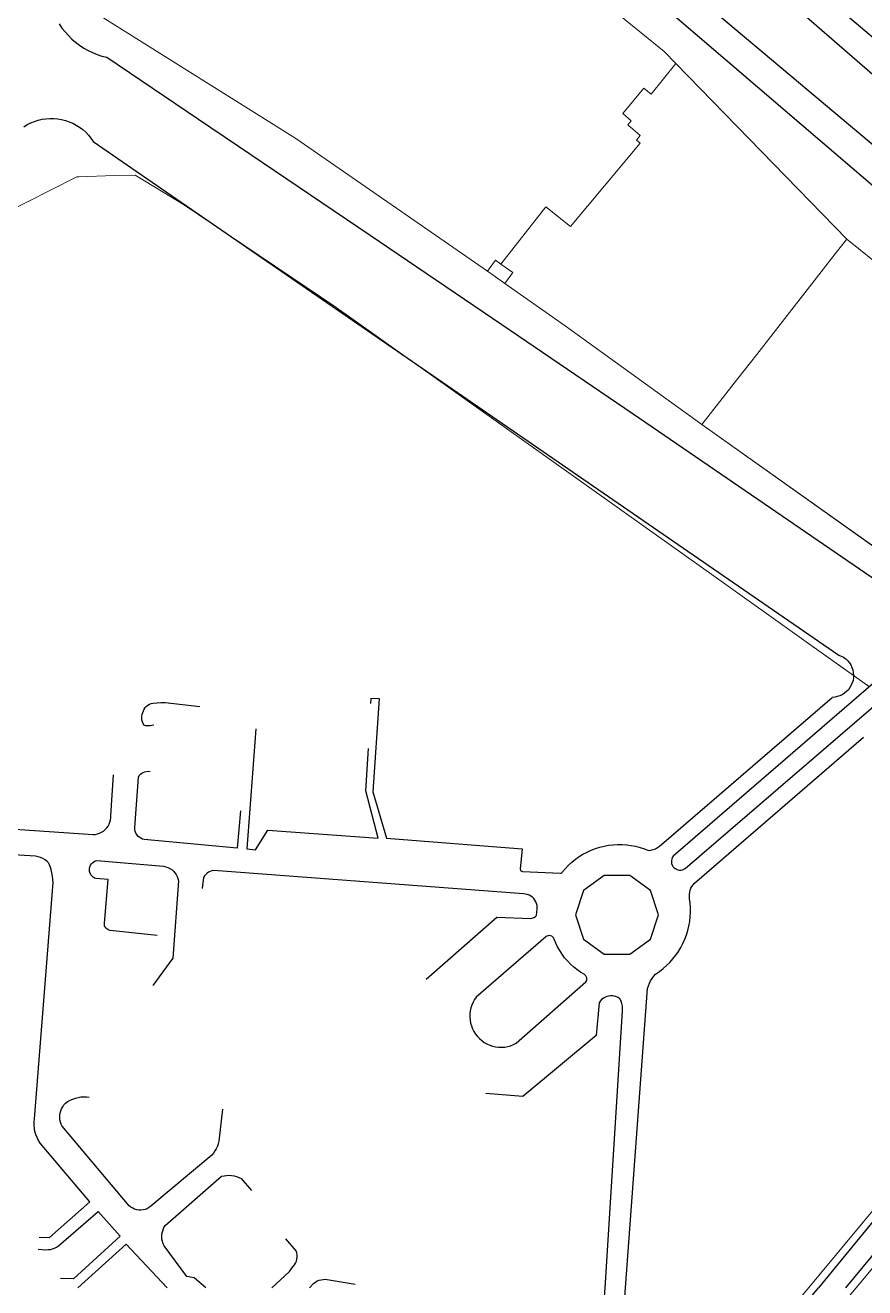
# Model space of a CAD drawing. Header units: inches. Extents: x -47590 to -46630, y -3759365 to -3758308.
# Drawn here: x -47471.5 to -47254.3, y -3758800.2 to -3758473.7 of the extents above; entities that cross this region are included whole.
import ezdxf

# ---------------------------------------------------------------- set-up
doc = ezdxf.new("R2010")
doc.units = ezdxf.units.IN
doc.header["$MEASUREMENT"] = 0
doc.layers.add('curb_lines', color=7, linetype='Continuous', lineweight=30, true_color=0x0b8700)
doc.layers.add('Land_Parcels_Zoning', color=7, linetype='Continuous', lineweight=9, true_color=0xffffff)

msp = doc.modelspace()

# ---------------------------------------------------------------- linework, layer by layer
at = {"layer": 'curb_lines'}
msp.add_line((-47186.61, -3758703.17), (-47266.32, -3758800.15), dxfattribs=at)
msp.add_line((-47186.61, -3758703.17), (-47266.32, -3758800.15), dxfattribs=at)
for points in [[(-47405.68, -3758327.19), (-47401.79, -3758332.88), (-47397.83, -3758338.52), (-47393.8, -3758344.12), (-47389.71, -3758349.67), (-47385.55, -3758355.17), (-47381.32, -3758360.61), (-47377.03, -3758366.01), (-47372.68, -3758371.35), (-47368.26, -3758376.64), (-47363.77, -3758381.88), (-47359.23, -3758387.07), (-47354.62, -3758392.19), (-47349.95, -3758397.27), (-47345.22, -3758402.28), (-47340.43, -3758407.24), (-47335.58, -3758412.14), (-47330.68, -3758416.98), (-47325.71, -3758421.77), (-47320.69, -3758426.49), (-47315.61, -3758431.15), (-47310.48, -3758435.75), (-47062.87, -3758650.72)], [(-47405.68, -3758327.19), (-47401.79, -3758332.88), (-47397.83, -3758338.52), (-47393.8, -3758344.12), (-47389.71, -3758349.67), (-47385.55, -3758355.17), (-47381.32, -3758360.61), (-47377.03, -3758366.01), (-47372.68, -3758371.35), (-47368.26, -3758376.64), (-47363.77, -3758381.88), (-47359.23, -3758387.07), (-47354.62, -3758392.19), (-47349.95, -3758397.27), (-47345.22, -3758402.28), (-47340.43, -3758407.24), (-47335.58, -3758412.14), (-47330.68, -3758416.98), (-47325.71, -3758421.77), (-47320.69, -3758426.49), (-47315.61, -3758431.15), (-47310.48, -3758435.75), (-47062.87, -3758650.72)], [(-47415.18, -3758346.45), (-47410.45, -3758353), (-47405.67, -3758359.5), (-47400.82, -3758365.96), (-47395.91, -3758372.38), (-47390.95, -3758378.75), (-47385.93, -3758385.07), (-47380.84, -3758391.34), (-47375.7, -3758397.57), (-47370.5, -3758403.75), (-47365.25, -3758409.88), (-47359.93, -3758415.96), (-47354.57, -3758421.99), (-47349.14, -3758427.97), (-47343.66, -3758433.91), (-47306.51, -3758468.73), (-47062.87, -3758677.07)], [(-47415.18, -3758346.45), (-47410.45, -3758353), (-47405.67, -3758359.5), (-47400.82, -3758365.96), (-47395.91, -3758372.38), (-47390.95, -3758378.75), (-47385.93, -3758385.07), (-47380.84, -3758391.34), (-47375.7, -3758397.57), (-47370.5, -3758403.75), (-47365.25, -3758409.88), (-47359.93, -3758415.96), (-47354.57, -3758421.99), (-47349.14, -3758427.97), (-47343.66, -3758433.91), (-47306.51, -3758468.73), (-47062.87, -3758677.07)], [(-47294.8, -3758440.68), (-47062.87, -3758637.15)], [(-47294.8, -3758440.68), (-47062.87, -3758637.15)], [(-47305.83, -3758459.45), (-47062.87, -3758663.53)], [(-47305.83, -3758459.45), (-47062.87, -3758663.53)], [(-47462.69, -3758473.38), (-47461.96, -3758474.44), (-47461.17, -3758475.45), (-47460.31, -3758476.4), (-47459.39, -3758477.3), (-47458.42, -3758478.14), (-47457.39, -3758478.91), (-47456.32, -3758479.61), (-47455.2, -3758480.25), (-47454.05, -3758480.81), (-47452.86, -3758481.29), (-47451.64, -3758481.7), (-47450.4, -3758482.02), (-47423.69, -3758500.01)], [(-47462.69, -3758473.38), (-47461.96, -3758474.44), (-47461.17, -3758475.45), (-47460.31, -3758476.4), (-47459.39, -3758477.3), (-47458.42, -3758478.14), (-47457.39, -3758478.91), (-47456.32, -3758479.61), (-47455.2, -3758480.25), (-47454.05, -3758480.81), (-47452.86, -3758481.29), (-47451.64, -3758481.7), (-47450.4, -3758482.02), (-47423.69, -3758500.01)], [(-47471.81, -3758499.95), (-47470.94, -3758499.42), (-47470.03, -3758498.96), (-47469.09, -3758498.57), (-47468.12, -3758498.26), (-47467.12, -3758498.03), (-47466.11, -3758497.88), (-47465.09, -3758497.81), (-47464.07, -3758497.82), (-47463.06, -3758497.91), (-47462.05, -3758498.08), (-47461.06, -3758498.34), (-47460.1, -3758498.67), (-47459.16, -3758499.07), (-47458.26, -3758499.55), (-47457.4, -3758500.1), (-47456.59, -3758500.72), (-47455.83, -3758501.4), (-47455.12, -3758502.14), (-47454.48, -3758502.93), (-47453.9, -3758503.77), (-47433.61, -3758517.74)], [(-47471.81, -3758499.95), (-47470.94, -3758499.42), (-47470.03, -3758498.96), (-47469.09, -3758498.57), (-47468.12, -3758498.26), (-47467.12, -3758498.03), (-47466.11, -3758497.88), (-47465.09, -3758497.81), (-47464.07, -3758497.82), (-47463.06, -3758497.91), (-47462.05, -3758498.08), (-47461.06, -3758498.34), (-47460.1, -3758498.67), (-47459.16, -3758499.07), (-47458.26, -3758499.55), (-47457.4, -3758500.1), (-47456.59, -3758500.72), (-47455.83, -3758501.4), (-47455.12, -3758502.14), (-47454.48, -3758502.93), (-47453.9, -3758503.77), (-47433.61, -3758517.74)], [(-47423.69, -3758500.01), (-47416.3, -3758504.99), (-47382.24, -3758528.01), (-47348.23, -3758551.09), (-47314.25, -3758574.22), (-47280.31, -3758597.42), (-47246.41, -3758620.67)], [(-47423.69, -3758500.01), (-47416.3, -3758504.99), (-47382.24, -3758528.01), (-47348.23, -3758551.09), (-47314.25, -3758574.22), (-47280.31, -3758597.42), (-47246.41, -3758620.67)], [(-47433.61, -3758517.74), (-47261.02, -3758636.56), (-47260.39, -3758636.82), (-47259.79, -3758637.15), (-47259.24, -3758637.56), (-47258.74, -3758638.03), (-47258.3, -3758638.56), (-47257.93, -3758639.13), (-47257.64, -3758639.75), (-47257.42, -3758640.4), (-47257.28, -3758641.07), (-47257.22, -3758641.75), (-47257.24, -3758642.44), (-47257.35, -3758643.11), (-47257.54, -3758643.77), (-47257.81, -3758644.4), (-47258.15, -3758644.99), (-47258.56, -3758645.54), (-47259.04, -3758646.03), (-47259.57, -3758646.46), (-47260.15, -3758646.83), (-47260.77, -3758647.12), (-47261.42, -3758647.33), (-47262.09, -3758647.47), (-47262.77, -3758647.52)], [(-47433.61, -3758517.74), (-47261.02, -3758636.56), (-47260.39, -3758636.82), (-47259.79, -3758637.15), (-47259.24, -3758637.56), (-47258.74, -3758638.03), (-47258.3, -3758638.56), (-47257.93, -3758639.13), (-47257.64, -3758639.75), (-47257.42, -3758640.4), (-47257.28, -3758641.07), (-47257.22, -3758641.75), (-47257.24, -3758642.44), (-47257.35, -3758643.11), (-47257.54, -3758643.77), (-47257.81, -3758644.4), (-47258.15, -3758644.99), (-47258.56, -3758645.54), (-47259.04, -3758646.03), (-47259.57, -3758646.46), (-47260.15, -3758646.83), (-47260.77, -3758647.12), (-47261.42, -3758647.33), (-47262.09, -3758647.47), (-47262.77, -3758647.52)], [(-47252.03, -3758643.81), (-47303.91, -3758688.59), (-47304.12, -3758688.93), (-47304.26, -3758689.31), (-47304.34, -3758689.7), (-47304.34, -3758690.09), (-47304.28, -3758690.49), (-47304.14, -3758690.86), (-47303.95, -3758691.21), (-47303.69, -3758691.51), (-47303.38, -3758691.77), (-47303.04, -3758691.97), (-47302.66, -3758692.1), (-47302.27, -3758692.16), (-47301.87, -3758692.16), (-47301.48, -3758692.08), (-47301.11, -3758691.93), (-47300.77, -3758691.73), (-47248.96, -3758647.2)], [(-47252.03, -3758643.81), (-47303.91, -3758688.59), (-47304.12, -3758688.93), (-47304.26, -3758689.31), (-47304.34, -3758689.7), (-47304.34, -3758690.09), (-47304.28, -3758690.49), (-47304.14, -3758690.86), (-47303.95, -3758691.21), (-47303.69, -3758691.51), (-47303.38, -3758691.77), (-47303.04, -3758691.97), (-47302.66, -3758692.1), (-47302.27, -3758692.16), (-47301.87, -3758692.16), (-47301.48, -3758692.08), (-47301.11, -3758691.93), (-47300.77, -3758691.73), (-47248.96, -3758647.2)], [(-47382.11, -3758649.06), (-47382.01, -3758647.69), (-47379.88, -3758647.83), (-47381.57, -3758671.98), (-47377.99, -3758683.95), (-47342.94, -3758686.64), (-47343.47, -3758691.92), (-47343.39, -3758692.15), (-47343.24, -3758692.33), (-47343.05, -3758692.46), (-47342.82, -3758692.52), (-47333.01, -3758692.97), (-47332.85, -3758692.96), (-47332.71, -3758692.89), (-47332.59, -3758692.78), (-47332.51, -3758692.64), (-47331.75, -3758691.75), (-47330.94, -3758690.9), (-47330.07, -3758690.11), (-47329.16, -3758689.38), (-47328.2, -3758688.7), (-47327.2, -3758688.08), (-47326.16, -3758687.52), (-47325.1, -3758687.04), (-47324, -3758686.61), (-47322.88, -3758686.26), (-47321.74, -3758685.98), (-47320.59, -3758685.77), (-47319.42, -3758685.63), (-47318.25, -3758685.56), (-47317.07, -3758685.57), (-47315.9, -3758685.65), (-47314.74, -3758685.8), (-47313.59, -3758686.03), (-47312.45, -3758686.32), (-47311.33, -3758686.69), (-47310.24, -3758687.12), (-47309.62, -3758687.03), (-47309.02, -3758686.87), (-47308.44, -3758686.64), (-47307.89, -3758686.34), (-47307.38, -3758685.98), (-47306.92, -3758685.56), (-47262.77, -3758647.52)], [(-47382.11, -3758649.06), (-47382.01, -3758647.69), (-47379.88, -3758647.83), (-47381.57, -3758671.98), (-47377.99, -3758683.95), (-47342.94, -3758686.64), (-47343.47, -3758691.92), (-47343.39, -3758692.15), (-47343.24, -3758692.33), (-47343.05, -3758692.46), (-47342.82, -3758692.52), (-47333.01, -3758692.97), (-47332.85, -3758692.96), (-47332.71, -3758692.89), (-47332.59, -3758692.78), (-47332.51, -3758692.64), (-47331.75, -3758691.75), (-47330.94, -3758690.9), (-47330.07, -3758690.11), (-47329.16, -3758689.38), (-47328.2, -3758688.7), (-47327.2, -3758688.08), (-47326.16, -3758687.52), (-47325.1, -3758687.04), (-47324, -3758686.61), (-47322.88, -3758686.26), (-47321.74, -3758685.98), (-47320.59, -3758685.77), (-47319.42, -3758685.63), (-47318.25, -3758685.56), (-47317.07, -3758685.57), (-47315.9, -3758685.65), (-47314.74, -3758685.8), (-47313.59, -3758686.03), (-47312.45, -3758686.32), (-47311.33, -3758686.69), (-47310.24, -3758687.12), (-47309.62, -3758687.03), (-47309.02, -3758686.87), (-47308.44, -3758686.64), (-47307.89, -3758686.34), (-47307.38, -3758685.98), (-47306.92, -3758685.56), (-47262.77, -3758647.52)], [(-47438.21, -3758654.69), (-47438.71, -3758654.83), (-47439.23, -3758654.9), (-47439.75, -3758654.91), (-47440.27, -3758654.85), (-47440.77, -3758654.72), (-47441, -3758654.28), (-47441.17, -3758653.82), (-47441.28, -3758653.35), (-47441.32, -3758652.86), (-47441.29, -3758652.37), (-47441.21, -3758651.88), (-47441.06, -3758651.42), (-47440.91, -3758650.97), (-47440.7, -3758650.54), (-47440.43, -3758650.15), (-47440.1, -3758649.81), (-47439.73, -3758649.51), (-47439.32, -3758649.28), (-47438.87, -3758649.11), (-47438.41, -3758649.01), (-47437.36, -3758648.9), (-47436.31, -3758648.83), (-47435.26, -3758648.8), (-47426.3, -3758649.91)], [(-47438.21, -3758654.69), (-47438.71, -3758654.83), (-47439.23, -3758654.9), (-47439.75, -3758654.91), (-47440.27, -3758654.85), (-47440.77, -3758654.72), (-47441, -3758654.28), (-47441.17, -3758653.82), (-47441.28, -3758653.35), (-47441.32, -3758652.86), (-47441.29, -3758652.37), (-47441.21, -3758651.88), (-47441.06, -3758651.42), (-47440.91, -3758650.97), (-47440.7, -3758650.54), (-47440.43, -3758650.15), (-47440.1, -3758649.81), (-47439.73, -3758649.51), (-47439.32, -3758649.28), (-47438.87, -3758649.11), (-47438.41, -3758649.01), (-47437.36, -3758648.9), (-47436.31, -3758648.83), (-47435.26, -3758648.8), (-47426.3, -3758649.91)], [(-47411.83, -3758655.69), (-47414.17, -3758686.69), (-47411.87, -3758686.9), (-47408.71, -3758681.87), (-47380.16, -3758683.93), (-47383.4, -3758671.68), (-47382.7, -3758660.7)], [(-47411.83, -3758655.69), (-47414.17, -3758686.69), (-47411.87, -3758686.9), (-47408.71, -3758681.87), (-47380.16, -3758683.93), (-47383.4, -3758671.68), (-47382.7, -3758660.7)], [(-47316.17, -3758800.15), (-47310.48, -3758722.8), (-47310.29, -3758722.1), (-47310.04, -3758721.43), (-47309.72, -3758720.78), (-47309.35, -3758720.17), (-47308.91, -3758719.59), (-47308.43, -3758719.06), (-47307.44, -3758718.39), (-47306.5, -3758717.66), (-47305.6, -3758716.87), (-47304.75, -3758716.03), (-47303.96, -3758715.14), (-47303.22, -3758714.2), (-47302.54, -3758713.22), (-47301.92, -3758712.2), (-47301.36, -3758711.15), (-47300.87, -3758710.06), (-47300.45, -3758708.94), (-47300.1, -3758707.8), (-47299.81, -3758706.64), (-47299.6, -3758705.47), (-47299.46, -3758704.28), (-47299.39, -3758703.09), (-47299.4, -3758701.9), (-47299.48, -3758700.71), (-47299.63, -3758699.52), (-47299.68, -3758698.99), (-47299.68, -3758698.45), (-47299.61, -3758697.92), (-47299.47, -3758697.39), (-47299.28, -3758696.89), (-47299.03, -3758696.41), (-47298.73, -3758695.97), (-47298.37, -3758695.56), (-47254.67, -3758657.78)], [(-47316.17, -3758800.15), (-47310.48, -3758722.8), (-47310.29, -3758722.1), (-47310.04, -3758721.43), (-47309.72, -3758720.78), (-47309.35, -3758720.17), (-47308.91, -3758719.59), (-47308.43, -3758719.06), (-47307.44, -3758718.39), (-47306.5, -3758717.66), (-47305.6, -3758716.87), (-47304.75, -3758716.03), (-47303.96, -3758715.14), (-47303.22, -3758714.2), (-47302.54, -3758713.22), (-47301.92, -3758712.2), (-47301.36, -3758711.15), (-47300.87, -3758710.06), (-47300.45, -3758708.94), (-47300.1, -3758707.8), (-47299.81, -3758706.64), (-47299.6, -3758705.47), (-47299.46, -3758704.28), (-47299.39, -3758703.09), (-47299.4, -3758701.9), (-47299.48, -3758700.71), (-47299.63, -3758699.52), (-47299.68, -3758698.99), (-47299.68, -3758698.45), (-47299.61, -3758697.92), (-47299.47, -3758697.39), (-47299.28, -3758696.89), (-47299.03, -3758696.41), (-47298.73, -3758695.97), (-47298.37, -3758695.56), (-47254.67, -3758657.78)], [(-47415.8, -3758676.83), (-47416.67, -3758686.49), (-47440.67, -3758684.29), (-47441.13, -3758684.16), (-47441.56, -3758683.96), (-47441.96, -3758683.7), (-47442.31, -3758683.38), (-47442.61, -3758683), (-47442.84, -3758682.59), (-47443.01, -3758682.14), (-47443.11, -3758681.67), (-47443.13, -3758681.19), (-47442.21, -3758668.11), (-47441.96, -3758667.74), (-47441.66, -3758667.41), (-47441.3, -3758667.13), (-47440.92, -3758666.91), (-47440.5, -3758666.75), (-47440.06, -3758666.66), (-47439.61, -3758666.63), (-47439.17, -3758666.67)], [(-47415.8, -3758676.83), (-47416.67, -3758686.49), (-47440.67, -3758684.29), (-47441.13, -3758684.16), (-47441.56, -3758683.96), (-47441.96, -3758683.7), (-47442.31, -3758683.38), (-47442.61, -3758683), (-47442.84, -3758682.59), (-47443.01, -3758682.14), (-47443.11, -3758681.67), (-47443.13, -3758681.19), (-47442.21, -3758668.11), (-47441.96, -3758667.74), (-47441.66, -3758667.41), (-47441.3, -3758667.13), (-47440.92, -3758666.91), (-47440.5, -3758666.75), (-47440.06, -3758666.66), (-47439.61, -3758666.63), (-47439.17, -3758666.67)], [(-47494.38, -3758680.22), (-47453.93, -3758682.98), (-47453.35, -3758682.94), (-47452.78, -3758682.83), (-47452.23, -3758682.64), (-47451.7, -3758682.39), (-47451.22, -3758682.08), (-47450.77, -3758681.71), (-47450.37, -3758681.28), (-47450.04, -3758680.81), (-47449.76, -3758680.3), (-47449.55, -3758679.76), (-47449.41, -3758679.19), (-47449.34, -3758678.62), (-47449.34, -3758678.04), (-47448.65, -3758667.54)], [(-47494.38, -3758680.22), (-47453.93, -3758682.98), (-47453.35, -3758682.94), (-47452.78, -3758682.83), (-47452.23, -3758682.64), (-47451.7, -3758682.39), (-47451.22, -3758682.08), (-47450.77, -3758681.71), (-47450.37, -3758681.28), (-47450.04, -3758680.81), (-47449.76, -3758680.3), (-47449.55, -3758679.76), (-47449.41, -3758679.19), (-47449.34, -3758678.62), (-47449.34, -3758678.04), (-47448.65, -3758667.54)], [(-47467.89, -3758787.07), (-47465.21, -3758787.21), (-47454.75, -3758777.92), (-47467.57, -3758762.75), (-47468.02, -3758762.07), (-47468.41, -3758761.34), (-47468.72, -3758760.58), (-47468.96, -3758759.79), (-47469.11, -3758758.98), (-47469.19, -3758758.17), (-47469.19, -3758757.34), (-47469.11, -3758756.53), (-47464.28, -3758695.42), (-47464.32, -3758694.57), (-47464.42, -3758693.72), (-47464.57, -3758692.89), (-47464.78, -3758692.06), (-47465.04, -3758691.25), (-47465.23, -3758690.78), (-47465.48, -3758690.33), (-47465.79, -3758689.92), (-47466.33, -3758689.53), (-47466.9, -3758689.19), (-47467.51, -3758688.92), (-47468.14, -3758688.71), (-47468.8, -3758688.58), (-47491.49, -3758687.2)], [(-47467.89, -3758787.07), (-47465.21, -3758787.21), (-47454.75, -3758777.92), (-47467.57, -3758762.75), (-47468.02, -3758762.07), (-47468.41, -3758761.34), (-47468.72, -3758760.58), (-47468.96, -3758759.79), (-47469.11, -3758758.98), (-47469.19, -3758758.17), (-47469.19, -3758757.34), (-47469.11, -3758756.53), (-47464.28, -3758695.42), (-47464.32, -3758694.57), (-47464.42, -3758693.72), (-47464.57, -3758692.89), (-47464.78, -3758692.06), (-47465.04, -3758691.25), (-47465.23, -3758690.78), (-47465.48, -3758690.33), (-47465.79, -3758689.92), (-47466.33, -3758689.53), (-47466.9, -3758689.19), (-47467.51, -3758688.92), (-47468.14, -3758688.71), (-47468.8, -3758688.58), (-47491.49, -3758687.2)], [(-47437.31, -3758709.07), (-47449.46, -3758707.77), (-47449.78, -3758707.7), (-47450.09, -3758707.57), (-47450.36, -3758707.39), (-47450.6, -3758707.16), (-47450.79, -3758706.88), (-47450.92, -3758706.58), (-47450.99, -3758706.26), (-47450.99, -3758705.92), (-47449.98, -3758694.64), (-47453.18, -3758694.38), (-47453.57, -3758694.22), (-47453.93, -3758693.99), (-47454.24, -3758693.7), (-47454.5, -3758693.36), (-47454.69, -3758692.98), (-47454.81, -3758692.58), (-47454.87, -3758692.16), (-47454.84, -3758691.73), (-47454.75, -3758691.32), (-47454.58, -3758690.93), (-47454.35, -3758690.58), (-47454.06, -3758690.27), (-47453.71, -3758690.01), (-47453.34, -3758689.82), (-47452.93, -3758689.7), (-47435.66, -3758691.18), (-47435.1, -3758691.29), (-47434.55, -3758691.47), (-47434.04, -3758691.72), (-47433.56, -3758692.04), (-47433.12, -3758692.42), (-47432.74, -3758692.84), (-47432.42, -3758693.32), (-47432.16, -3758693.83), (-47431.96, -3758694.37), (-47431.84, -3758694.93), (-47433.33, -3758714.92), (-47438.5, -3758722.05)], [(-47437.31, -3758709.07), (-47449.46, -3758707.77), (-47449.78, -3758707.7), (-47450.09, -3758707.57), (-47450.36, -3758707.39), (-47450.6, -3758707.16), (-47450.79, -3758706.88), (-47450.92, -3758706.58), (-47450.99, -3758706.26), (-47450.99, -3758705.92), (-47449.98, -3758694.64), (-47453.18, -3758694.38), (-47453.57, -3758694.22), (-47453.93, -3758693.99), (-47454.24, -3758693.7), (-47454.5, -3758693.36), (-47454.69, -3758692.98), (-47454.81, -3758692.58), (-47454.87, -3758692.16), (-47454.84, -3758691.73), (-47454.75, -3758691.32), (-47454.58, -3758690.93), (-47454.35, -3758690.58), (-47454.06, -3758690.27), (-47453.71, -3758690.01), (-47453.34, -3758689.82), (-47452.93, -3758689.7), (-47435.66, -3758691.18), (-47435.1, -3758691.29), (-47434.55, -3758691.47), (-47434.04, -3758691.72), (-47433.56, -3758692.04), (-47433.12, -3758692.42), (-47432.74, -3758692.84), (-47432.42, -3758693.32), (-47432.16, -3758693.83), (-47431.96, -3758694.37), (-47431.84, -3758694.93), (-47433.33, -3758714.92), (-47438.5, -3758722.05)], [(-47367.8, -3758720.41), (-47349.52, -3758704.32), (-47340.82, -3758704.65), (-47340.45, -3758704.62), (-47340.1, -3758704.53), (-47339.76, -3758704.38), (-47339.47, -3758704.16), (-47339.22, -3758703.89), (-47339.12, -3758703.03), (-47339.07, -3758702.17), (-47339.06, -3758701.31), (-47339.19, -3758700.83), (-47339.38, -3758700.37), (-47339.63, -3758699.94), (-47339.94, -3758699.55), (-47340.3, -3758699.2), (-47340.7, -3758698.91), (-47341.14, -3758698.67), (-47341.6, -3758698.49), (-47342.08, -3758698.38), (-47342.58, -3758698.33), (-47422.7, -3758692.27), (-47423.16, -3758692.37), (-47423.6, -3758692.53), (-47424.02, -3758692.74), (-47424.4, -3758693.01), (-47424.75, -3758693.32), (-47425.06, -3758693.67), (-47425.32, -3758694.07), (-47425.66, -3758696.91)], [(-47367.8, -3758720.41), (-47349.52, -3758704.32), (-47340.82, -3758704.65), (-47340.45, -3758704.62), (-47340.1, -3758704.53), (-47339.76, -3758704.38), (-47339.47, -3758704.16), (-47339.22, -3758703.89), (-47339.12, -3758703.03), (-47339.07, -3758702.17), (-47339.06, -3758701.31), (-47339.19, -3758700.83), (-47339.38, -3758700.37), (-47339.63, -3758699.94), (-47339.94, -3758699.55), (-47340.3, -3758699.2), (-47340.7, -3758698.91), (-47341.14, -3758698.67), (-47341.6, -3758698.49), (-47342.08, -3758698.38), (-47342.58, -3758698.33), (-47422.7, -3758692.27), (-47423.16, -3758692.37), (-47423.6, -3758692.53), (-47424.02, -3758692.74), (-47424.4, -3758693.01), (-47424.75, -3758693.32), (-47425.06, -3758693.67), (-47425.32, -3758694.07), (-47425.66, -3758696.91)], [(-47321.49, -3758800.15), (-47316.98, -3758728.64), (-47316.96, -3758727.98), (-47317.01, -3758727.32), (-47317.15, -3758726.67), (-47317.36, -3758726.04), (-47317.65, -3758725.44), (-47318.08, -3758725.16), (-47318.54, -3758724.94), (-47319.03, -3758724.78), (-47319.54, -3758724.7), (-47320.05, -3758724.69), (-47320.57, -3758724.75), (-47321.06, -3758724.88), (-47321.54, -3758725.08), (-47321.98, -3758725.35), (-47322.38, -3758725.67), (-47322.73, -3758726.05), (-47323.02, -3758726.48), (-47323.82, -3758734.96), (-47342.75, -3758750.68), (-47352.31, -3758749.96)], [(-47321.49, -3758800.15), (-47316.98, -3758728.64), (-47316.96, -3758727.98), (-47317.01, -3758727.32), (-47317.15, -3758726.67), (-47317.36, -3758726.04), (-47317.65, -3758725.44), (-47318.08, -3758725.16), (-47318.54, -3758724.94), (-47319.03, -3758724.78), (-47319.54, -3758724.7), (-47320.05, -3758724.69), (-47320.57, -3758724.75), (-47321.06, -3758724.88), (-47321.54, -3758725.08), (-47321.98, -3758725.35), (-47322.38, -3758725.67), (-47322.73, -3758726.05), (-47323.02, -3758726.48), (-47323.82, -3758734.96), (-47342.75, -3758750.68), (-47352.31, -3758749.96)], [(-47173.05, -3758800.15), (-47161.03, -3758785.1), (-47160.91, -3758784.74), (-47160.86, -3758784.36), (-47160.88, -3758783.98), (-47160.98, -3758783.61), (-47161.15, -3758783.27), (-47161.38, -3758782.97), (-47161.67, -3758782.72), (-47209.05, -3758747.16), (-47209.7, -3758746.88), (-47210.37, -3758746.66), (-47211.07, -3758746.52), (-47211.77, -3758746.45), (-47212.48, -3758746.46), (-47213.18, -3758746.54), (-47213.87, -3758746.7), (-47214.54, -3758746.93), (-47215.18, -3758747.23), (-47215.78, -3758747.6), (-47259.33, -3758800.15)], [(-47173.05, -3758800.15), (-47161.03, -3758785.1), (-47160.91, -3758784.74), (-47160.86, -3758784.36), (-47160.88, -3758783.98), (-47160.98, -3758783.61), (-47161.15, -3758783.27), (-47161.38, -3758782.97), (-47161.67, -3758782.72), (-47209.05, -3758747.16), (-47209.7, -3758746.88), (-47210.37, -3758746.66), (-47211.07, -3758746.52), (-47211.77, -3758746.45), (-47212.48, -3758746.46), (-47213.18, -3758746.54), (-47213.87, -3758746.7), (-47214.54, -3758746.93), (-47215.18, -3758747.23), (-47215.78, -3758747.6), (-47259.33, -3758800.15)], [(-47420.4, -3758754), (-47421.4, -3758762.28), (-47421.56, -3758762.94), (-47421.77, -3758763.58), (-47422.05, -3758764.21), (-47422.39, -3758764.8), (-47422.79, -3758765.35), (-47423.23, -3758765.86), (-47439.02, -3758779.11), (-47439.46, -3758779.45), (-47439.94, -3758779.72), (-47440.45, -3758779.93), (-47440.99, -3758780.06), (-47441.54, -3758780.12), (-47442.09, -3758780.1), (-47442.64, -3758780.01), (-47443.17, -3758779.85), (-47443.67, -3758779.61), (-47444.13, -3758779.31), (-47444.55, -3758778.95), (-47461.94, -3758758.42), (-47462.19, -3758757.88), (-47462.37, -3758757.32), (-47462.49, -3758756.74), (-47462.54, -3758756.16), (-47462.52, -3758755.57), (-47462.44, -3758754.98), (-47462.28, -3758754.42), (-47462.06, -3758753.87), (-47461.78, -3758753.35), (-47461.44, -3758752.87), (-47461.05, -3758752.43), (-47460.45, -3758752.02), (-47459.82, -3758751.67), (-47459.16, -3758751.37), (-47458.47, -3758751.13), (-47457.77, -3758750.96), (-47457.05, -3758750.84), (-47456.33, -3758750.79), (-47455.61, -3758750.8), (-47454.89, -3758750.87)], [(-47420.4, -3758754), (-47421.4, -3758762.28), (-47421.56, -3758762.94), (-47421.77, -3758763.58), (-47422.05, -3758764.21), (-47422.39, -3758764.8), (-47422.79, -3758765.35), (-47423.23, -3758765.86), (-47439.02, -3758779.11), (-47439.46, -3758779.45), (-47439.94, -3758779.72), (-47440.45, -3758779.93), (-47440.99, -3758780.06), (-47441.54, -3758780.12), (-47442.09, -3758780.1), (-47442.64, -3758780.01), (-47443.17, -3758779.85), (-47443.67, -3758779.61), (-47444.13, -3758779.31), (-47444.55, -3758778.95), (-47461.94, -3758758.42), (-47462.19, -3758757.88), (-47462.37, -3758757.32), (-47462.49, -3758756.74), (-47462.54, -3758756.16), (-47462.52, -3758755.57), (-47462.44, -3758754.98), (-47462.28, -3758754.42), (-47462.06, -3758753.87), (-47461.78, -3758753.35), (-47461.44, -3758752.87), (-47461.05, -3758752.43), (-47460.45, -3758752.02), (-47459.82, -3758751.67), (-47459.16, -3758751.37), (-47458.47, -3758751.13), (-47457.77, -3758750.96), (-47457.05, -3758750.84), (-47456.33, -3758750.79), (-47455.61, -3758750.8), (-47454.89, -3758750.87)], [(-47424.79, -3758800.16), (-47427.74, -3758797.63), (-47429.64, -3758797.24), (-47435.54, -3758789.35), (-47435.79, -3758788.78), (-47435.98, -3758788.19), (-47436.09, -3758787.59), (-47436.13, -3758786.97), (-47436.1, -3758786.35), (-47436, -3758785.74), (-47435.82, -3758785.15), (-47435.58, -3758784.58), (-47435.27, -3758784.04), (-47420.68, -3758771.35), (-47420.05, -3758771.2), (-47419.4, -3758771.11), (-47418.75, -3758771.08), (-47418.1, -3758771.12), (-47417.46, -3758771.23), (-47416.83, -3758771.4), (-47416.23, -3758771.63), (-47415.65, -3758771.92), (-47412.97, -3758774.99)], [(-47424.79, -3758800.16), (-47427.74, -3758797.63), (-47429.64, -3758797.24), (-47435.54, -3758789.35), (-47435.79, -3758788.78), (-47435.98, -3758788.19), (-47436.09, -3758787.59), (-47436.13, -3758786.97), (-47436.1, -3758786.35), (-47436, -3758785.74), (-47435.82, -3758785.15), (-47435.58, -3758784.58), (-47435.27, -3758784.04), (-47420.68, -3758771.35), (-47420.05, -3758771.2), (-47419.4, -3758771.11), (-47418.75, -3758771.08), (-47418.1, -3758771.12), (-47417.46, -3758771.23), (-47416.83, -3758771.4), (-47416.23, -3758771.63), (-47415.65, -3758771.92), (-47412.97, -3758774.99)], [(-47468.1, -3758790.15), (-47466.1, -3758790.32), (-47465.53, -3758790.31), (-47464.97, -3758790.24), (-47464.42, -3758790.11), (-47463.88, -3758789.91), (-47463.38, -3758789.66), (-47462.9, -3758789.36), (-47452.57, -3758780.44), (-47446.92, -3758786.83), (-47459, -3758797.83), (-47462.34, -3758797.81)], [(-47468.1, -3758790.15), (-47466.1, -3758790.32), (-47465.53, -3758790.31), (-47464.97, -3758790.24), (-47464.42, -3758790.11), (-47463.88, -3758789.91), (-47463.38, -3758789.66), (-47462.9, -3758789.36), (-47452.57, -3758780.44), (-47446.92, -3758786.83), (-47459, -3758797.83), (-47462.34, -3758797.81)], [(-47407.72, -3758800.16), (-47403.11, -3758795.99), (-47402.49, -3758795.1), (-47401.82, -3758794.25), (-47401.54, -3758793.78), (-47401.33, -3758793.28), (-47401.19, -3758792.75), (-47401.13, -3758792.21), (-47401.14, -3758791.66), (-47401.23, -3758791.12), (-47401.39, -3758790.6), (-47404.06, -3758787.5)], [(-47407.72, -3758800.16), (-47403.11, -3758795.99), (-47402.49, -3758795.1), (-47401.82, -3758794.25), (-47401.54, -3758793.78), (-47401.33, -3758793.28), (-47401.19, -3758792.75), (-47401.13, -3758792.21), (-47401.14, -3758791.66), (-47401.23, -3758791.12), (-47401.39, -3758790.6), (-47404.06, -3758787.5)], [(-47457.88, -3758800.16), (-47445.37, -3758788.9), (-47434.72, -3758800.16)], [(-47457.88, -3758800.16), (-47445.37, -3758788.9), (-47434.72, -3758800.16)], [(-47397.98, -3758800.16), (-47396.83, -3758798.99), (-47396.4, -3758798.68), (-47395.94, -3758798.42), (-47395.44, -3758798.22), (-47394.93, -3758798.08), (-47394.4, -3758798), (-47393.86, -3758797.99), (-47386.12, -3758799.26)], [(-47397.98, -3758800.16), (-47396.83, -3758798.99), (-47396.4, -3758798.68), (-47395.94, -3758798.42), (-47395.44, -3758798.22), (-47394.93, -3758798.08), (-47394.4, -3758798), (-47393.86, -3758797.99), (-47386.12, -3758799.26)], [(-47356.99, -3758829.33), (-47357.76, -3758837.77), (-47356.94, -3758838.16), (-47356.03, -3758838.26), (-47355.13, -3758838.05), (-47329.77, -3758832.88), (-47328.18, -3758832.3), (-47326.73, -3758831.43), (-47325.48, -3758830.31), (-47324.46, -3758828.97), (-47323.72, -3758827.45), (-47323.27, -3758825.83), (-47323.15, -3758824.14), (-47321.49, -3758800.15)], [(-47356.99, -3758829.33), (-47357.76, -3758837.77), (-47356.94, -3758838.16), (-47356.03, -3758838.26), (-47355.13, -3758838.05), (-47329.77, -3758832.88), (-47328.18, -3758832.3), (-47326.73, -3758831.43), (-47325.48, -3758830.31), (-47324.46, -3758828.97), (-47323.72, -3758827.45), (-47323.27, -3758825.83), (-47323.15, -3758824.14), (-47321.49, -3758800.15)], [(-47318.18, -3758826.63), (-47316.17, -3758800.15)], [(-47318.18, -3758826.63), (-47316.17, -3758800.15)], [(-47287.43, -3758825.58), (-47266.32, -3758800.15)], [(-47287.43, -3758825.58), (-47266.32, -3758800.15)]]:
    msp.add_lwpolyline(points, dxfattribs=at)
for points in [[(-47307.66, -3758703.73), (-47309.71, -3758697.42), (-47315.07, -3758693.53), (-47321.71, -3758693.53), (-47327.07, -3758697.42), (-47329.12, -3758703.73), (-47327.07, -3758710.04), (-47321.71, -3758713.94), (-47315.07, -3758713.94), (-47309.71, -3758710.04)], [(-47307.66, -3758703.73), (-47309.71, -3758697.42), (-47315.07, -3758693.53), (-47321.71, -3758693.53), (-47327.07, -3758697.42), (-47329.12, -3758703.73), (-47327.07, -3758710.04), (-47321.71, -3758713.94), (-47315.07, -3758713.94), (-47309.71, -3758710.04)], [(-47326.93, -3758719.12), (-47327.88, -3758718.54), (-47328.79, -3758717.91), (-47329.65, -3758717.21), (-47330.47, -3758716.47), (-47331.24, -3758715.67), (-47331.96, -3758714.82), (-47332.62, -3758713.93), (-47333.22, -3758713), (-47333.77, -3758712.04), (-47334.25, -3758711.04), (-47334.66, -3758710.01), (-47334.82, -3758709.72), (-47335.03, -3758709.48), (-47335.3, -3758709.29), (-47335.6, -3758709.17), (-47335.93, -3758709.12), (-47336.25, -3758709.15), (-47336.56, -3758709.25), (-47336.84, -3758709.42), (-47354.82, -3758725.01), (-47355.26, -3758725.66), (-47355.64, -3758726.35), (-47355.96, -3758727.07), (-47356.2, -3758727.82), (-47356.36, -3758728.59), (-47356.45, -3758729.37), (-47356.47, -3758730.16), (-47356.41, -3758730.94), (-47356.27, -3758731.72), (-47356.05, -3758732.47), (-47355.77, -3758733.21), (-47355.41, -3758733.91), (-47354.99, -3758734.57), (-47354.5, -3758735.19), (-47353.96, -3758735.76), (-47353.36, -3758736.27), (-47352.72, -3758736.73), (-47352.03, -3758737.12), (-47351.32, -3758737.44), (-47350.57, -3758737.68), (-47349.8, -3758737.86), (-47349.02, -3758737.96), (-47348.23, -3758737.98), (-47347.45, -3758737.92), (-47346.67, -3758737.79), (-47345.91, -3758737.59), (-47345.18, -3758737.31), (-47344.47, -3758736.96), (-47326.47, -3758721.09), (-47326.33, -3758720.84), (-47326.25, -3758720.57), (-47326.22, -3758720.29), (-47326.25, -3758720), (-47326.35, -3758719.73), (-47326.5, -3758719.49), (-47326.7, -3758719.28)], [(-47326.93, -3758719.12), (-47327.88, -3758718.54), (-47328.79, -3758717.91), (-47329.65, -3758717.21), (-47330.47, -3758716.47), (-47331.24, -3758715.67), (-47331.96, -3758714.82), (-47332.62, -3758713.93), (-47333.22, -3758713), (-47333.77, -3758712.04), (-47334.25, -3758711.04), (-47334.66, -3758710.01), (-47334.82, -3758709.72), (-47335.03, -3758709.48), (-47335.3, -3758709.29), (-47335.6, -3758709.17), (-47335.93, -3758709.12), (-47336.25, -3758709.15), (-47336.56, -3758709.25), (-47336.84, -3758709.42), (-47354.82, -3758725.01), (-47355.26, -3758725.66), (-47355.64, -3758726.35), (-47355.96, -3758727.07), (-47356.2, -3758727.82), (-47356.36, -3758728.59), (-47356.45, -3758729.37), (-47356.47, -3758730.16), (-47356.41, -3758730.94), (-47356.27, -3758731.72), (-47356.05, -3758732.47), (-47355.77, -3758733.21), (-47355.41, -3758733.91), (-47354.99, -3758734.57), (-47354.5, -3758735.19), (-47353.96, -3758735.76), (-47353.36, -3758736.27), (-47352.72, -3758736.73), (-47352.03, -3758737.12), (-47351.32, -3758737.44), (-47350.57, -3758737.68), (-47349.8, -3758737.86), (-47349.02, -3758737.96), (-47348.23, -3758737.98), (-47347.45, -3758737.92), (-47346.67, -3758737.79), (-47345.91, -3758737.59), (-47345.18, -3758737.31), (-47344.47, -3758736.96), (-47326.47, -3758721.09), (-47326.33, -3758720.84), (-47326.25, -3758720.57), (-47326.22, -3758720.29), (-47326.25, -3758720), (-47326.35, -3758719.73), (-47326.5, -3758719.49), (-47326.7, -3758719.28)]]:
    msp.add_lwpolyline(points, close=True, dxfattribs=at)
at = {"layer": 'Land_Parcels_Zoning'}
for p, q in [((-47306.2, -3758480.47), (-47369.99, -3758428.65)), ((-47452.11, -3758471.32), (-47401.44, -3758503.04)), ((-47303.21, -3758483.61), (-47306.2, -3758480.47)), ((-47258.96, -3758529), (-47303.21, -3758483.61)), ((-47401.44, -3758503.04), (-47351.88, -3758537.31)), ((-47458.15, -3758512.91), (-47477.51, -3758522.77)), ((-47457.6, -3758512.89), (-47458.15, -3758512.91)), ((-47448.35, -3758512.61), (-47457.6, -3758512.89)), ((-47442.99, -3758512.45), (-47448.35, -3758512.61)), ((-47351.88, -3758537.31), (-47350.43, -3758538.34)), ((-47350.43, -3758538.34), (-47347.39, -3758540.48)), ((-47347.39, -3758540.48), (-47331.83, -3758551.46)), ((-47331.83, -3758551.46), (-47296.44, -3758576.94)), ((-47296.44, -3758576.94), (-47190.93, -3758651.91))]:
    msp.add_line(p, q, dxfattribs=at)
for points in [[(-47303.21, -3758483.61), (-47309.6, -3758491.52), (-47311.45, -3758490), (-47316.93, -3758496.56), (-47314.72, -3758498.41), (-47315.64, -3758499.5), (-47312.39, -3758502.22), (-47313.39, -3758503.4), (-47312.39, -3758504.24), (-47330.43, -3758525.72), (-47336.79, -3758520.71), (-47348.41, -3758535.48), (-47349.86, -3758534.45), (-47351.88, -3758537.31), (-47401.44, -3758503.04), (-47452.11, -3758471.32), (-47456.62, -3758456.5), (-47449.73, -3758440.1), (-47421.52, -3758386.01), (-47409.49, -3758383.48), (-47369.99, -3758428.65), (-47306.2, -3758480.47)], [(-47303.21, -3758483.61), (-47309.6, -3758491.52), (-47311.45, -3758490), (-47316.93, -3758496.56), (-47314.72, -3758498.41), (-47315.64, -3758499.5), (-47312.39, -3758502.22), (-47313.39, -3758503.4), (-47312.39, -3758504.24), (-47330.43, -3758525.72), (-47336.79, -3758520.71), (-47348.41, -3758535.48), (-47349.86, -3758534.45), (-47351.88, -3758537.31), (-47401.44, -3758503.04), (-47452.11, -3758471.32), (-47456.62, -3758456.5), (-47449.73, -3758440.1), (-47421.52, -3758386.01), (-47409.49, -3758383.48), (-47369.99, -3758428.65), (-47306.2, -3758480.47)], [(-47258.96, -3758529), (-47261.34, -3758532.04), (-47282.28, -3758558.82), (-47287.16, -3758565.07), (-47296.44, -3758576.94), (-47331.83, -3758551.46), (-47347.39, -3758540.48), (-47345.37, -3758537.62), (-47348.41, -3758535.48), (-47336.79, -3758520.71), (-47330.43, -3758525.72), (-47312.39, -3758504.24), (-47313.39, -3758503.4), (-47312.39, -3758502.22), (-47315.64, -3758499.5), (-47314.72, -3758498.41), (-47316.93, -3758496.56), (-47311.45, -3758490), (-47309.6, -3758491.52), (-47303.21, -3758483.61)], [(-47258.96, -3758529), (-47261.34, -3758532.04), (-47282.28, -3758558.82), (-47287.16, -3758565.07), (-47296.44, -3758576.94), (-47331.83, -3758551.46), (-47347.39, -3758540.48), (-47345.37, -3758537.62), (-47348.41, -3758535.48), (-47336.79, -3758520.71), (-47330.43, -3758525.72), (-47312.39, -3758504.24), (-47313.39, -3758503.4), (-47312.39, -3758502.22), (-47315.64, -3758499.5), (-47314.72, -3758498.41), (-47316.93, -3758496.56), (-47311.45, -3758490), (-47309.6, -3758491.52), (-47303.21, -3758483.61)], [(-47150.06, -3758652.81), (-47174.9, -3758635.93), (-47185.61, -3758651.28), (-47188.84, -3758648.98), (-47190.93, -3758651.91), (-47296.44, -3758576.94), (-47287.16, -3758565.07), (-47282.28, -3758558.82), (-47261.34, -3758532.04), (-47258.96, -3758529), (-47194.55, -3758580.94), (-47131.43, -3758630.38), (-47136.8, -3758636.85)], [(-47150.06, -3758652.81), (-47174.9, -3758635.93), (-47185.61, -3758651.28), (-47188.84, -3758648.98), (-47190.93, -3758651.91), (-47296.44, -3758576.94), (-47287.16, -3758565.07), (-47282.28, -3758558.82), (-47261.34, -3758532.04), (-47258.96, -3758529), (-47194.55, -3758580.94), (-47131.43, -3758630.38), (-47136.8, -3758636.85)], [(-47348.41, -3758535.48), (-47345.37, -3758537.62), (-47347.39, -3758540.48), (-47350.43, -3758538.34), (-47351.88, -3758537.31), (-47349.86, -3758534.45)], [(-47348.41, -3758535.48), (-47345.37, -3758537.62), (-47347.39, -3758540.48), (-47350.43, -3758538.34), (-47351.88, -3758537.31), (-47349.86, -3758534.45)], [(-47211.89, -3758746.56), (-47256.52, -3758800.15), (-47279.18, -3758827.36), (-47289.58, -3758825.12), (-47219.47, -3758740.82), (-47216.01, -3758743.44)], [(-47211.89, -3758746.56), (-47256.52, -3758800.15), (-47279.18, -3758827.36), (-47289.58, -3758825.12), (-47219.47, -3758740.82), (-47216.01, -3758743.44)], [(-47209.44, -3758842.42), (-47279.18, -3758827.36), (-47256.52, -3758800.15), (-47211.89, -3758746.56), (-47163.95, -3758782.88), (-47165.97, -3758785.3), (-47163.46, -3758787.21), (-47174.24, -3758800.15)], [(-47209.44, -3758842.42), (-47279.18, -3758827.36), (-47256.52, -3758800.15), (-47211.89, -3758746.56), (-47163.95, -3758782.88), (-47165.97, -3758785.3), (-47163.46, -3758787.21), (-47174.24, -3758800.15)]]:
    msp.add_lwpolyline(points, close=True, dxfattribs=at)
for points in [[(-47504.58, -3758827.44), (-47502.39, -3758800.16), (-47480.77, -3758531.16), (-47477.51, -3758522.77), (-47458.15, -3758512.91), (-47457.6, -3758512.89), (-47448.35, -3758512.61), (-47442.99, -3758512.45), (-47430.5, -3758520.04), (-47391.09, -3758546.66), (-47390.67, -3758546.95), (-47388.43, -3758548.54), (-47293.31, -3758616.19), (-47269.45, -3758633.15), (-47257.22, -3758641.85)], [(-47504.58, -3758827.44), (-47502.39, -3758800.16), (-47480.77, -3758531.16), (-47477.51, -3758522.77), (-47458.15, -3758512.91), (-47457.6, -3758512.89), (-47448.35, -3758512.61), (-47442.99, -3758512.45), (-47430.5, -3758520.04), (-47391.09, -3758546.66), (-47390.67, -3758546.95), (-47388.43, -3758548.54), (-47293.31, -3758616.19), (-47269.45, -3758633.15), (-47257.22, -3758641.85)], [(-47504.58, -3758827.44), (-47502.39, -3758800.16), (-47480.77, -3758531.16), (-47477.51, -3758522.77), (-47458.15, -3758512.91), (-47457.6, -3758512.89), (-47448.35, -3758512.61), (-47442.99, -3758512.45)], [(-47253.12, -3758644.76), (-47269.45, -3758633.15), (-47293.31, -3758616.19), (-47388.43, -3758548.54), (-47390.67, -3758546.95), (-47391.09, -3758546.66), (-47430.5, -3758520.04), (-47442.99, -3758512.45)], [(-47257.22, -3758641.85), (-47269.45, -3758633.15), (-47293.31, -3758616.19), (-47388.43, -3758548.54), (-47390.67, -3758546.95), (-47391.09, -3758546.66), (-47430.5, -3758520.04), (-47442.99, -3758512.45)], [(-47185.21, -3758693.06), (-47185, -3758694.67), (-47186.84, -3758696.89), (-47187.58, -3758697.77), (-47189.44, -3758700), (-47193.04, -3758704.33), (-47196.84, -3758708.89), (-47200.24, -3758712.97), (-47206.82, -3758720.87), (-47221.9, -3758738.98), (-47219.47, -3758740.82), (-47289.58, -3758825.12)]]:
    msp.add_lwpolyline(points, dxfattribs=at)

doc.saveas('drawing.dxf')
